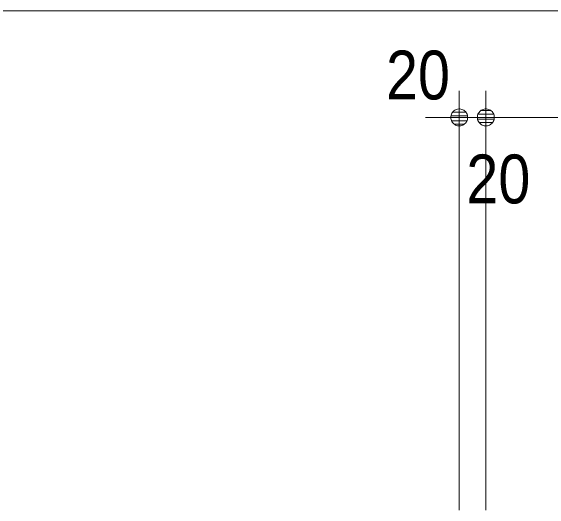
# Model space of a CAD drawing. Units: millimetres, scale not verified. Extents: x -6062 to 6062, y -3045 to 3045.
# Drawn here: x -2521.3 to -2116.2, y 415.2 to 790 of the extents above; entities that cross this region are included whole.
import ezdxf
from ezdxf.enums import TextEntityAlignment as Align

# ---------------------------------------------------------------- set-up
doc = ezdxf.new("R2010")
doc.units = ezdxf.units.MM
doc.header["$LTSCALE"] = 20
for name, color, linetype, lineweight in [('0-2_2寸法-1', 7, 'Continuous', 9), ('0-3_0', 7, 'Continuous', 9), ('0-5_2寸法-2', 7, 'Continuous', 9)]:
    doc.layers.add(name, color=color, linetype=linetype, lineweight=lineweight)
doc.styles.add('ＭＳ Ｐゴシック', font='')
doc.styles.get('ＭＳ Ｐゴシック').set_extended_font_data('MS PGothic')

# ---------------------------------------------------------------- blocks, each defined once
blk = doc.blocks.new('_Dot')
at = {"layer": '0-3_0'}
for p, q in [((-10, 0), (-20, 0)), ((9.78, 2), (-9.78, 2)), ((7.99, 6), (-7.99, 6)), ((9.16, -3.98), (-9.16, -3.98)), ((6, -7.98), (-6, -7.98))]:
    blk.add_line(p, q, dxfattribs=at)
for points in [[(10, 0), (9.92, 1.25), (9.69, 2.49), (9.3, 3.68), (8.76, 4.82), (8.09, 5.88), (7.29, 6.85), (6.37, 7.71), (5.36, 8.44), (4.26, 9.05), (3.09, 9.51), (1.87, 9.82), (0.63, 9.98), (-0.63, 9.98), (-1.87, 9.82), (-3.09, 9.51), (-4.26, 9.05), (-5.36, 8.44), (-6.37, 7.71), (-7.29, 6.85), (-8.09, 5.88), (-8.76, 4.82), (-9.3, 3.68), (-9.69, 2.49), (-9.92, 1.25), (-10, 0), (0, 0)], [(-10, 0), (-9.92, -1.25), (-9.69, -2.49), (-9.3, -3.68), (-8.76, -4.82), (-8.09, -5.88), (-7.29, -6.85), (-6.37, -7.71), (-5.36, -8.44), (-4.26, -9.05), (-3.09, -9.51), (-1.87, -9.82), (-0.63, -9.98), (0.63, -9.98), (1.87, -9.82), (3.09, -9.51), (4.26, -9.05), (5.36, -8.44), (6.37, -7.71), (7.29, -6.85), (8.09, -5.88), (8.76, -4.82), (9.3, -3.68), (9.69, -2.49), (9.92, -1.25), (10, 0), (0, 0)]]:
    blk.add_lwpolyline(points, close=True, dxfattribs=at)

msp = doc.modelspace()

# ---------------------------------------------------------------- linework, layer by layer
at = {"layer": '0-2_2寸法-1'}
for p, q in [((-5581.79, 790), (-841.21, 790)), ((-2164.5, 415.25), (-2164.5, 730)), ((-2151.79, 710), (-848.21, 710))]:
    msp.add_line(p, q, dxfattribs=at)
at = {"layer": '0-5_2寸法-2'}
for p, q in [((-2184.5, 415.25), (-2184.5, 730)), ((-2164.5, 415.25), (-2164.5, 730)), ((-2197.21, 710), (-2209.92, 710)), ((-2164.5, 710), (-2184.5, 710)), ((-2151.79, 710), (-2139.08, 710))]:
    msp.add_line(p, q, dxfattribs=at)

# ---------------------------------------------------------------- block references
at = {"layer": '0-2_2寸法-1', "xscale": 0.6356201, "yscale": 0.6356201, "rotation": 180}
msp.add_blockref('_Dot', (-2164.5, 710), dxfattribs=at)
at = {"layer": '0-5_2寸法-2', "xscale": 0.6356201, "yscale": 0.6356201}
msp.add_blockref('_Dot', (-2184.5, 710), dxfattribs=at)
at = {"layer": '0-5_2寸法-2', "xscale": 0.6356201, "yscale": 0.6356201, "rotation": 180}
msp.add_blockref('_Dot', (-2164.5, 710), dxfattribs=at)

# ---------------------------------------------------------------- texts
at = {"layer": '0-5_2寸法-2', "style": 'ＭＳ Ｐゴシック', "width": 0.9}
for p in [(-2239.48, 712.48), (-2179.14, 634.48)]:
    msp.add_text('20', height=36.66, dxfattribs=at).set_placement(p, align=Align.BOTTOM_LEFT)

doc.saveas('drawing.dxf')
